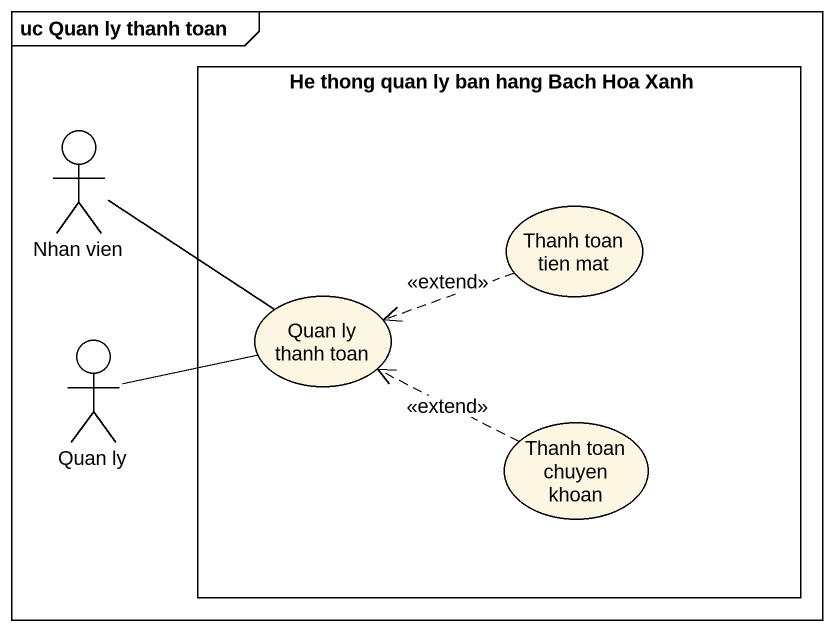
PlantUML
@startuml
mainframe uc Quan ly thanh toan
actor "Nhan vien" as Nhan_vien
rectangle "He thong quan ly ban hang Bach Hoa Xanh" as He_thong_quan_ly_ban_hang {
  usecase "Thanh toan tien mat" as Thanh_toan_tien_mat
  usecase "Quan ly thanh toan" as Quan_ly_thanh_toan
  usecase "Thanh toan chuyen khoan" as Thanh_toan_chuyen_khoan
}
actor "Quan ly" as Quan_ly
Nhan_vien -right- Quan_ly_thanh_toan
Thanh_toan_tien_mat .left.> Quan_ly_thanh_toan : <<extend>>
Quan_ly -right- Quan_ly_thanh_toan
Thanh_toan_chuyen_khoan .left.> Quan_ly_thanh_toan : <<extend>>
@enduml
